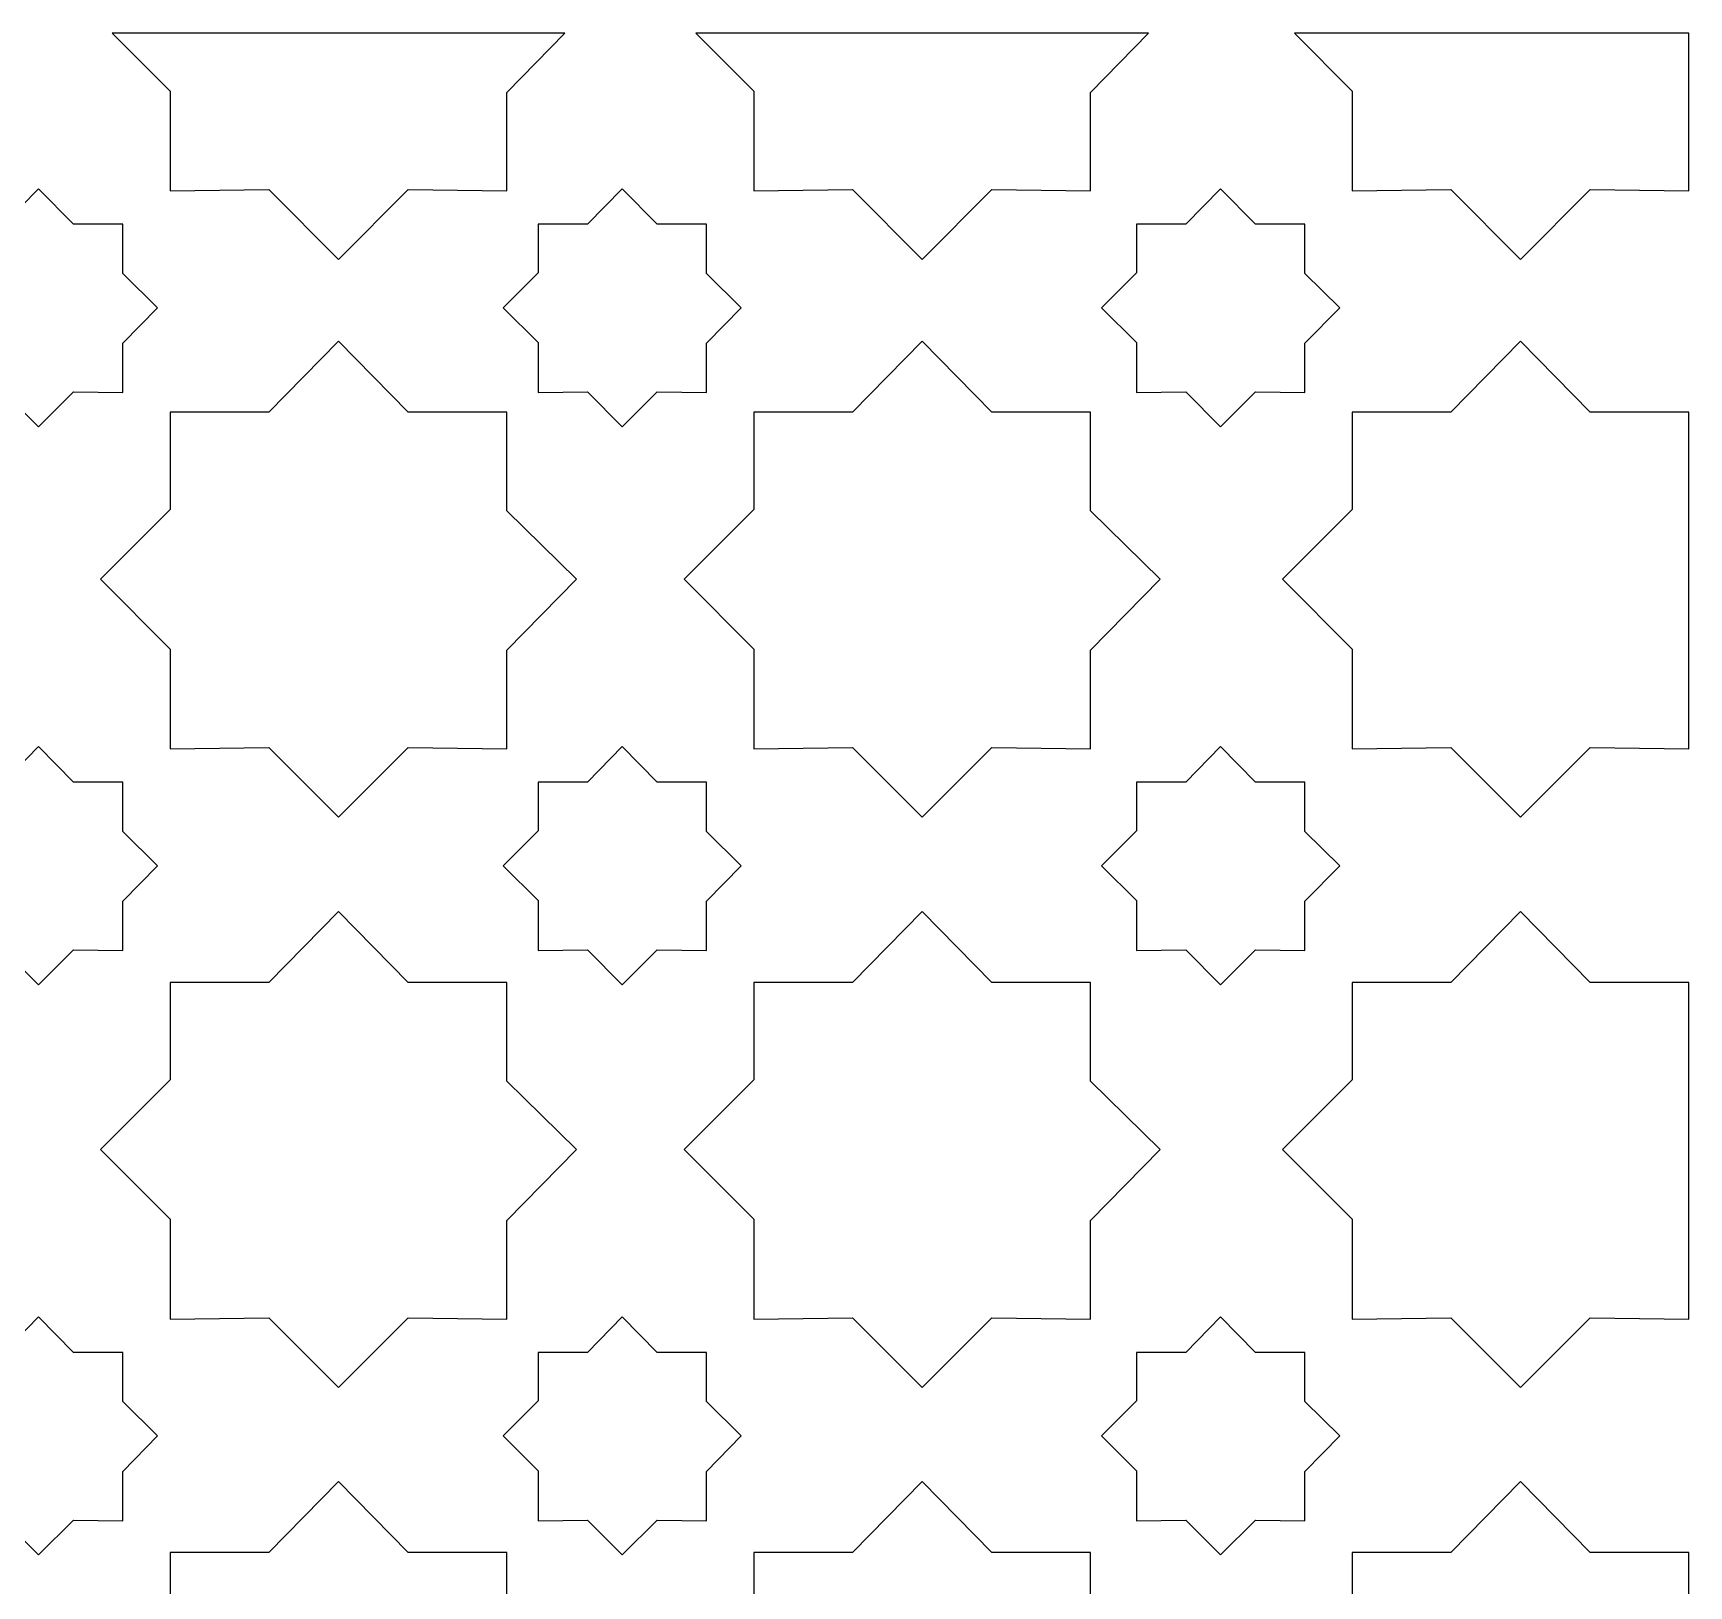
# Model space of a CAD drawing. Header units: centimetres. Extents: x -82 to 82, y -124 to 124.
# Drawn here: x -47.98 to -13.54, y 91.33 to 123.62 of the extents above; entities that cross this region are included whole.
import ezdxf

# ---------------------------------------------------------------- set-up
doc = ezdxf.new("R2010")
doc.units = ezdxf.units.CM
doc.header["$MEASUREMENT"] = 0
doc.layers.add('layer 1', color=7, linetype='Continuous')

msp = doc.modelspace()

# ---------------------------------------------------------------- linework, layer by layer
at = {"layer": 'layer 1', "color": 175}
for points, knots in [([(-36.91875, 123.6168), (-36.91875, 123.6168), (-38.12779, 122.38492), (-38.12779, 122.38492), (-38.12779, 122.38492), (-38.12779, 122.38492), (-38.12779, 120.33471), (-38.12779, 120.33471), (-38.12779, 120.33471), (-38.12779, 120.33471), (-40.17796, 120.36209), (-40.17796, 120.36209), (-40.17796, 120.36209), (-40.17796, 120.36209), (-41.62778, 118.91232), (-41.62778, 118.91232), (-41.62778, 118.91232), (-41.62778, 118.91232), (-43.07756, 120.3621), (-43.07756, 120.3621), (-43.07756, 120.3621), (-43.07756, 120.3621), (-45.12779, 120.33471), (-45.12779, 120.33471), (-45.12779, 120.33471), (-45.12779, 120.33471), (-45.12779, 122.41233), (-45.12779, 122.41233), (-45.12779, 122.41233), (-45.12779, 122.41233), (-46.33227, 123.61681), (-46.33227, 123.61681), (-46.33227, 123.61681), (-46.33227, 123.61681), (-36.91875, 123.6168), (-36.91875, 123.6168)], [0, 0, 0, 0, 0.1, 0.1, 0.1, 0.1, 0.2, 0.2, 0.2, 0.2, 0.3, 0.3, 0.3, 0.3, 0.4, 0.4, 0.4, 0.4, 0.5, 0.5, 0.5, 0.5, 0.6, 0.6, 0.6, 0.6, 0.7, 0.7, 0.7, 0.7, 0.8, 0.8, 0.8, 0.8, 1, 1, 1, 1]), ([(-24.78075, 123.6168), (-24.78075, 123.6168), (-25.98979, 122.38492), (-25.98979, 122.38492), (-25.98979, 122.38492), (-25.98979, 122.38492), (-25.98979, 120.33471), (-25.98979, 120.33471), (-25.98979, 120.33471), (-25.98979, 120.33471), (-28.03996, 120.36209), (-28.03996, 120.36209), (-28.03996, 120.36209), (-28.03996, 120.36209), (-29.48978, 118.91232), (-29.48978, 118.91232), (-29.48978, 118.91232), (-29.48978, 118.91232), (-30.93956, 120.3621), (-30.93956, 120.3621), (-30.93956, 120.3621), (-30.93956, 120.3621), (-32.98979, 120.33471), (-32.98979, 120.33471), (-32.98979, 120.33471), (-32.98979, 120.33471), (-32.98979, 122.41233), (-32.98979, 122.41233), (-32.98979, 122.41233), (-32.98979, 122.41233), (-34.19427, 123.6168), (-34.19427, 123.6168), (-34.19427, 123.6168), (-34.19427, 123.6168), (-24.78075, 123.6168), (-24.78075, 123.6168)], [0, 0, 0, 0, 0.1, 0.1, 0.1, 0.1, 0.2, 0.2, 0.2, 0.2, 0.3, 0.3, 0.3, 0.3, 0.4, 0.4, 0.4, 0.4, 0.5, 0.5, 0.5, 0.5, 0.6, 0.6, 0.6, 0.6, 0.7, 0.7, 0.7, 0.7, 0.8, 0.8, 0.8, 0.8, 1, 1, 1, 1]), ([(-13.54379, 120.33471), (-13.54379, 120.33471), (-15.59396, 120.36209), (-15.59396, 120.36209), (-15.59396, 120.36209), (-15.59396, 120.36209), (-17.04378, 118.91232), (-17.04378, 118.91232), (-17.04378, 118.91232), (-17.04378, 118.91232), (-18.49356, 120.3621), (-18.49356, 120.3621), (-18.49356, 120.3621), (-18.49356, 120.3621), (-20.54379, 120.33471), (-20.54379, 120.33471), (-20.54379, 120.33471), (-20.54379, 120.33471), (-20.54379, 122.41233), (-20.54379, 122.41233), (-20.54379, 122.41233), (-20.54379, 122.41233), (-21.74828, 123.6168), (-21.74828, 123.6168), (-21.74828, 123.6168), (-21.74828, 123.6168), (-13.5442, 123.61612), (-13.5442, 123.61612), (-13.5442, 123.61612), (-13.5442, 123.61612), (-13.54379, 120.33471), (-13.54379, 120.33471)], [0, 0, 0, 0, 0.11111111, 0.11111111, 0.11111111, 0.11111111, 0.22222222, 0.22222222, 0.22222222, 0.22222222, 0.33333333, 0.33333333, 0.33333333, 0.33333333, 0.44444444, 0.44444444, 0.44444444, 0.44444444, 0.55555556, 0.55555556, 0.55555556, 0.55555556, 0.66666667, 0.66666667, 0.66666667, 0.66666667, 0.77777778, 0.77777778, 0.77777778, 0.77777778, 1, 1, 1, 1]), ([(-49.61516, 118.63196), (-49.61516, 118.63196), (-49.61516, 119.64347), (-49.61516, 119.64347), (-49.61516, 119.64347), (-49.61516, 119.64347), (-48.58995, 119.64347), (-48.58995, 119.64347), (-48.58995, 119.64347), (-48.58995, 119.64347), (-47.86507, 120.38206), (-47.86507, 120.38206), (-47.86507, 120.38206), (-47.86507, 120.38206), (-47.14017, 119.64347), (-47.14017, 119.64347), (-47.14017, 119.64347), (-47.14017, 119.64347), (-46.11498, 119.64347), (-46.11498, 119.64347), (-46.11498, 119.64347), (-46.11498, 119.64347), (-46.11498, 118.61828), (-46.11498, 118.61828), (-46.11498, 118.61828), (-46.11498, 118.61828), (-45.39006, 117.90706), (-45.39006, 117.90706), (-45.39006, 117.90706), (-45.39006, 117.90706), (-46.11498, 117.16845), (-46.11498, 117.16845), (-46.11498, 117.16845), (-46.11498, 117.16845), (-46.11498, 116.14329), (-46.11498, 116.14329), (-46.11498, 116.14329), (-46.11498, 116.14329), (-47.14012, 116.15698), (-47.14012, 116.15698), (-47.14012, 116.15698), (-47.14012, 116.15698), (-47.86507, 115.43206), (-47.86507, 115.43206), (-47.86507, 115.43206), (-47.86507, 115.43206), (-48.58999, 116.15699), (-48.58999, 116.15699), (-48.58999, 116.15699), (-48.58999, 116.15699), (-49.61516, 116.14329), (-49.61516, 116.14329), (-49.61516, 116.14329), (-49.61516, 116.14329), (-49.61516, 117.18216), (-49.61516, 117.18216), (-49.61516, 117.18216), (-49.61516, 117.18216), (-50.34006, 117.90706), (-50.34006, 117.90706), (-50.34006, 117.90706), (-50.34006, 117.90706), (-49.61516, 118.63196), (-49.61516, 118.63196)], [0, 0, 0, 0, 0.05882353, 0.05882353, 0.05882353, 0.05882353, 0.11764706, 0.11764706, 0.11764706, 0.11764706, 0.17647059, 0.17647059, 0.17647059, 0.17647059, 0.23529412, 0.23529412, 0.23529412, 0.23529412, 0.29411765, 0.29411765, 0.29411765, 0.29411765, 0.35294118, 0.35294118, 0.35294118, 0.35294118, 0.41176471, 0.41176471, 0.41176471, 0.41176471, 0.47058824, 0.47058824, 0.47058824, 0.47058824, 0.52941176, 0.52941176, 0.52941176, 0.52941176, 0.58823529, 0.58823529, 0.58823529, 0.58823529, 0.64705882, 0.64705882, 0.64705882, 0.64705882, 0.70588235, 0.70588235, 0.70588235, 0.70588235, 0.76470588, 0.76470588, 0.76470588, 0.76470588, 0.82352941, 0.82352941, 0.82352941, 0.82352941, 0.88235294, 0.88235294, 0.88235294, 0.88235294, 1, 1, 1, 1]), ([(-37.47716, 118.63196), (-37.47716, 118.63196), (-37.47716, 119.64347), (-37.47716, 119.64347), (-37.47716, 119.64347), (-37.47716, 119.64347), (-36.45195, 119.64347), (-36.45195, 119.64347), (-36.45195, 119.64347), (-36.45195, 119.64347), (-35.72707, 120.38206), (-35.72707, 120.38206), (-35.72707, 120.38206), (-35.72707, 120.38206), (-35.00217, 119.64347), (-35.00217, 119.64347), (-35.00217, 119.64347), (-35.00217, 119.64347), (-33.97698, 119.64347), (-33.97698, 119.64347), (-33.97698, 119.64347), (-33.97698, 119.64347), (-33.97698, 118.61828), (-33.97698, 118.61828), (-33.97698, 118.61828), (-33.97698, 118.61828), (-33.25206, 117.90706), (-33.25206, 117.90706), (-33.25206, 117.90706), (-33.25206, 117.90706), (-33.97698, 117.16845), (-33.97698, 117.16845), (-33.97698, 117.16845), (-33.97698, 117.16845), (-33.97698, 116.14329), (-33.97698, 116.14329), (-33.97698, 116.14329), (-33.97698, 116.14329), (-35.00212, 116.15698), (-35.00212, 116.15698), (-35.00212, 116.15698), (-35.00212, 116.15698), (-35.72707, 115.43206), (-35.72707, 115.43206), (-35.72707, 115.43206), (-35.72707, 115.43206), (-36.45199, 116.15699), (-36.45199, 116.15699), (-36.45199, 116.15699), (-36.45199, 116.15699), (-37.47716, 116.14329), (-37.47716, 116.14329), (-37.47716, 116.14329), (-37.47716, 116.14329), (-37.47716, 117.18216), (-37.47716, 117.18216), (-37.47716, 117.18216), (-37.47716, 117.18216), (-38.20206, 117.90706), (-38.20206, 117.90706), (-38.20206, 117.90706), (-38.20206, 117.90706), (-37.47716, 118.63196), (-37.47716, 118.63196)], [0, 0, 0, 0, 0.05882353, 0.05882353, 0.05882353, 0.05882353, 0.11764706, 0.11764706, 0.11764706, 0.11764706, 0.17647059, 0.17647059, 0.17647059, 0.17647059, 0.23529412, 0.23529412, 0.23529412, 0.23529412, 0.29411765, 0.29411765, 0.29411765, 0.29411765, 0.35294118, 0.35294118, 0.35294118, 0.35294118, 0.41176471, 0.41176471, 0.41176471, 0.41176471, 0.47058824, 0.47058824, 0.47058824, 0.47058824, 0.52941176, 0.52941176, 0.52941176, 0.52941176, 0.58823529, 0.58823529, 0.58823529, 0.58823529, 0.64705882, 0.64705882, 0.64705882, 0.64705882, 0.70588235, 0.70588235, 0.70588235, 0.70588235, 0.76470588, 0.76470588, 0.76470588, 0.76470588, 0.82352941, 0.82352941, 0.82352941, 0.82352941, 0.88235294, 0.88235294, 0.88235294, 0.88235294, 1, 1, 1, 1]), ([(-25.03116, 118.63196), (-25.03116, 118.63196), (-25.03116, 119.64347), (-25.03116, 119.64347), (-25.03116, 119.64347), (-25.03116, 119.64347), (-24.00595, 119.64347), (-24.00595, 119.64347), (-24.00595, 119.64347), (-24.00595, 119.64347), (-23.28107, 120.38206), (-23.28107, 120.38206), (-23.28107, 120.38206), (-23.28107, 120.38206), (-22.55617, 119.64347), (-22.55617, 119.64347), (-22.55617, 119.64347), (-22.55617, 119.64347), (-21.53098, 119.64347), (-21.53098, 119.64347), (-21.53098, 119.64347), (-21.53098, 119.64347), (-21.53098, 118.61828), (-21.53098, 118.61828), (-21.53098, 118.61828), (-21.53098, 118.61828), (-20.80606, 117.90706), (-20.80606, 117.90706), (-20.80606, 117.90706), (-20.80606, 117.90706), (-21.53098, 117.16845), (-21.53098, 117.16845), (-21.53098, 117.16845), (-21.53098, 117.16845), (-21.53098, 116.14329), (-21.53098, 116.14329), (-21.53098, 116.14329), (-21.53098, 116.14329), (-22.55612, 116.15698), (-22.55612, 116.15698), (-22.55612, 116.15698), (-22.55612, 116.15698), (-23.28107, 115.43206), (-23.28107, 115.43206), (-23.28107, 115.43206), (-23.28107, 115.43206), (-24.00599, 116.15699), (-24.00599, 116.15699), (-24.00599, 116.15699), (-24.00599, 116.15699), (-25.03116, 116.14329), (-25.03116, 116.14329), (-25.03116, 116.14329), (-25.03116, 116.14329), (-25.03116, 117.18216), (-25.03116, 117.18216), (-25.03116, 117.18216), (-25.03116, 117.18216), (-25.75606, 117.90706), (-25.75606, 117.90706), (-25.75606, 117.90706), (-25.75606, 117.90706), (-25.03116, 118.63196), (-25.03116, 118.63196)], [0, 0, 0, 0, 0.05882353, 0.05882353, 0.05882353, 0.05882353, 0.11764706, 0.11764706, 0.11764706, 0.11764706, 0.17647059, 0.17647059, 0.17647059, 0.17647059, 0.23529412, 0.23529412, 0.23529412, 0.23529412, 0.29411765, 0.29411765, 0.29411765, 0.29411765, 0.35294118, 0.35294118, 0.35294118, 0.35294118, 0.41176471, 0.41176471, 0.41176471, 0.41176471, 0.47058824, 0.47058824, 0.47058824, 0.47058824, 0.52941176, 0.52941176, 0.52941176, 0.52941176, 0.58823529, 0.58823529, 0.58823529, 0.58823529, 0.64705882, 0.64705882, 0.64705882, 0.64705882, 0.70588235, 0.70588235, 0.70588235, 0.70588235, 0.76470588, 0.76470588, 0.76470588, 0.76470588, 0.82352941, 0.82352941, 0.82352941, 0.82352941, 0.88235294, 0.88235294, 0.88235294, 0.88235294, 1, 1, 1, 1]), ([(-45.12778, 113.71009), (-45.12778, 113.71009), (-45.12779, 115.73301), (-45.12779, 115.73301), (-45.12779, 115.73301), (-45.12779, 115.73301), (-43.07748, 115.73301), (-43.07748, 115.73301), (-43.07748, 115.73301), (-43.07748, 115.73301), (-41.62778, 117.21011), (-41.62778, 117.21011), (-41.62778, 117.21011), (-41.62778, 117.21011), (-40.17807, 115.73301), (-40.17807, 115.73301), (-40.17807, 115.73301), (-40.17807, 115.73301), (-38.12779, 115.73301), (-38.12779, 115.73301), (-38.12779, 115.73301), (-38.12779, 115.73301), (-38.12779, 113.68273), (-38.12779, 113.68273), (-38.12779, 113.68273), (-38.12779, 113.68273), (-36.67803, 112.26036), (-36.67803, 112.26036), (-36.67803, 112.26036), (-36.67803, 112.26036), (-38.12779, 110.78322), (-38.12779, 110.78322), (-38.12779, 110.78322), (-38.12779, 110.78322), (-38.12779, 108.73301), (-38.12779, 108.73301), (-38.12779, 108.73301), (-38.12779, 108.73301), (-40.17796, 108.76039), (-40.17796, 108.76039), (-40.17796, 108.76039), (-40.17796, 108.76039), (-41.62778, 107.31062), (-41.62778, 107.31062), (-41.62778, 107.31062), (-41.62778, 107.31062), (-43.07756, 108.7604), (-43.07756, 108.7604), (-43.07756, 108.7604), (-43.07756, 108.7604), (-45.12779, 108.73301), (-45.12779, 108.73301), (-45.12779, 108.73301), (-45.12779, 108.73301), (-45.12779, 110.81063), (-45.12779, 110.81063), (-45.12779, 110.81063), (-45.12779, 110.81063), (-46.57752, 112.26036), (-46.57752, 112.26036), (-46.57752, 112.26036), (-46.57752, 112.26036), (-45.12778, 113.71009), (-45.12778, 113.71009)], [0, 0, 0, 0, 0.05882353, 0.05882353, 0.05882353, 0.05882353, 0.11764706, 0.11764706, 0.11764706, 0.11764706, 0.17647059, 0.17647059, 0.17647059, 0.17647059, 0.23529412, 0.23529412, 0.23529412, 0.23529412, 0.29411765, 0.29411765, 0.29411765, 0.29411765, 0.35294118, 0.35294118, 0.35294118, 0.35294118, 0.41176471, 0.41176471, 0.41176471, 0.41176471, 0.47058824, 0.47058824, 0.47058824, 0.47058824, 0.52941176, 0.52941176, 0.52941176, 0.52941176, 0.58823529, 0.58823529, 0.58823529, 0.58823529, 0.64705882, 0.64705882, 0.64705882, 0.64705882, 0.70588235, 0.70588235, 0.70588235, 0.70588235, 0.76470588, 0.76470588, 0.76470588, 0.76470588, 0.82352941, 0.82352941, 0.82352941, 0.82352941, 0.88235294, 0.88235294, 0.88235294, 0.88235294, 1, 1, 1, 1]), ([(-32.98978, 113.71009), (-32.98978, 113.71009), (-32.98979, 115.73301), (-32.98979, 115.73301), (-32.98979, 115.73301), (-32.98979, 115.73301), (-30.93948, 115.73301), (-30.93948, 115.73301), (-30.93948, 115.73301), (-30.93948, 115.73301), (-29.48978, 117.21011), (-29.48978, 117.21011), (-29.48978, 117.21011), (-29.48978, 117.21011), (-28.04007, 115.73301), (-28.04007, 115.73301), (-28.04007, 115.73301), (-28.04007, 115.73301), (-25.98979, 115.73301), (-25.98979, 115.73301), (-25.98979, 115.73301), (-25.98979, 115.73301), (-25.98979, 113.68273), (-25.98979, 113.68273), (-25.98979, 113.68273), (-25.98979, 113.68273), (-24.54003, 112.26036), (-24.54003, 112.26036), (-24.54003, 112.26036), (-24.54003, 112.26036), (-25.98979, 110.78322), (-25.98979, 110.78322), (-25.98979, 110.78322), (-25.98979, 110.78322), (-25.98979, 108.73301), (-25.98979, 108.73301), (-25.98979, 108.73301), (-25.98979, 108.73301), (-28.03996, 108.76039), (-28.03996, 108.76039), (-28.03996, 108.76039), (-28.03996, 108.76039), (-29.48978, 107.31062), (-29.48978, 107.31062), (-29.48978, 107.31062), (-29.48978, 107.31062), (-30.93956, 108.7604), (-30.93956, 108.7604), (-30.93956, 108.7604), (-30.93956, 108.7604), (-32.98979, 108.73301), (-32.98979, 108.73301), (-32.98979, 108.73301), (-32.98979, 108.73301), (-32.98979, 110.81063), (-32.98979, 110.81063), (-32.98979, 110.81063), (-32.98979, 110.81063), (-34.43952, 112.26036), (-34.43952, 112.26036), (-34.43952, 112.26036), (-34.43952, 112.26036), (-32.98978, 113.71009), (-32.98978, 113.71009)], [0, 0, 0, 0, 0.05882353, 0.05882353, 0.05882353, 0.05882353, 0.11764706, 0.11764706, 0.11764706, 0.11764706, 0.17647059, 0.17647059, 0.17647059, 0.17647059, 0.23529412, 0.23529412, 0.23529412, 0.23529412, 0.29411765, 0.29411765, 0.29411765, 0.29411765, 0.35294118, 0.35294118, 0.35294118, 0.35294118, 0.41176471, 0.41176471, 0.41176471, 0.41176471, 0.47058824, 0.47058824, 0.47058824, 0.47058824, 0.52941176, 0.52941176, 0.52941176, 0.52941176, 0.58823529, 0.58823529, 0.58823529, 0.58823529, 0.64705882, 0.64705882, 0.64705882, 0.64705882, 0.70588235, 0.70588235, 0.70588235, 0.70588235, 0.76470588, 0.76470588, 0.76470588, 0.76470588, 0.82352941, 0.82352941, 0.82352941, 0.82352941, 0.88235294, 0.88235294, 0.88235294, 0.88235294, 1, 1, 1, 1]), ([(-13.54379, 108.73301), (-13.54379, 108.73301), (-15.59396, 108.76039), (-15.59396, 108.76039), (-15.59396, 108.76039), (-15.59396, 108.76039), (-17.04378, 107.31062), (-17.04378, 107.31062), (-17.04378, 107.31062), (-17.04378, 107.31062), (-18.49356, 108.7604), (-18.49356, 108.7604), (-18.49356, 108.7604), (-18.49356, 108.7604), (-20.54379, 108.73301), (-20.54379, 108.73301), (-20.54379, 108.73301), (-20.54379, 108.73301), (-20.54379, 110.81063), (-20.54379, 110.81063), (-20.54379, 110.81063), (-20.54379, 110.81063), (-21.99352, 112.26036), (-21.99352, 112.26036), (-21.99352, 112.26036), (-21.99352, 112.26036), (-20.54378, 113.71009), (-20.54378, 113.71009), (-20.54378, 113.71009), (-20.54378, 113.71009), (-20.54379, 115.73301), (-20.54379, 115.73301), (-20.54379, 115.73301), (-20.54379, 115.73301), (-18.49348, 115.73301), (-18.49348, 115.73301), (-18.49348, 115.73301), (-18.49348, 115.73301), (-17.04378, 117.21011), (-17.04378, 117.21011), (-17.04378, 117.21011), (-17.04378, 117.21011), (-15.59407, 115.73301), (-15.59407, 115.73301), (-15.59407, 115.73301), (-15.59407, 115.73301), (-13.54379, 115.73301), (-13.54379, 115.73301), (-13.54379, 115.73301), (-13.54379, 115.73301), (-13.54379, 108.73301), (-13.54379, 108.73301)], [0, 0, 0, 0, 0.07142857, 0.07142857, 0.07142857, 0.07142857, 0.14285714, 0.14285714, 0.14285714, 0.14285714, 0.21428571, 0.21428571, 0.21428571, 0.21428571, 0.28571429, 0.28571429, 0.28571429, 0.28571429, 0.35714286, 0.35714286, 0.35714286, 0.35714286, 0.42857143, 0.42857143, 0.42857143, 0.42857143, 0.5, 0.5, 0.5, 0.5, 0.57142857, 0.57142857, 0.57142857, 0.57142857, 0.64285714, 0.64285714, 0.64285714, 0.64285714, 0.71428571, 0.71428571, 0.71428571, 0.71428571, 0.78571429, 0.78571429, 0.78571429, 0.78571429, 0.85714286, 0.85714286, 0.85714286, 0.85714286, 1, 1, 1, 1]), ([(-49.61516, 107.03026), (-49.61516, 107.03026), (-49.61516, 108.04177), (-49.61516, 108.04177), (-49.61516, 108.04177), (-49.61516, 108.04177), (-48.58995, 108.04177), (-48.58995, 108.04177), (-48.58995, 108.04177), (-48.58995, 108.04177), (-47.86507, 108.78036), (-47.86507, 108.78036), (-47.86507, 108.78036), (-47.86507, 108.78036), (-47.14017, 108.04177), (-47.14017, 108.04177), (-47.14017, 108.04177), (-47.14017, 108.04177), (-46.11498, 108.04177), (-46.11498, 108.04177), (-46.11498, 108.04177), (-46.11498, 108.04177), (-46.11498, 107.01658), (-46.11498, 107.01658), (-46.11498, 107.01658), (-46.11498, 107.01658), (-45.39006, 106.30536), (-45.39006, 106.30536), (-45.39006, 106.30536), (-45.39006, 106.30536), (-46.11498, 105.56675), (-46.11498, 105.56675), (-46.11498, 105.56675), (-46.11498, 105.56675), (-46.11498, 104.54159), (-46.11498, 104.54159), (-46.11498, 104.54159), (-46.11498, 104.54159), (-47.14012, 104.55528), (-47.14012, 104.55528), (-47.14012, 104.55528), (-47.14012, 104.55528), (-47.86507, 103.83036), (-47.86507, 103.83036), (-47.86507, 103.83036), (-47.86507, 103.83036), (-48.58999, 104.55529), (-48.58999, 104.55529), (-48.58999, 104.55529), (-48.58999, 104.55529), (-49.61516, 104.54159), (-49.61516, 104.54159), (-49.61516, 104.54159), (-49.61516, 104.54159), (-49.61516, 105.58046), (-49.61516, 105.58046), (-49.61516, 105.58046), (-49.61516, 105.58046), (-50.34006, 106.30536), (-50.34006, 106.30536), (-50.34006, 106.30536), (-50.34006, 106.30536), (-49.61516, 107.03026), (-49.61516, 107.03026)], [0, 0, 0, 0, 0.05882353, 0.05882353, 0.05882353, 0.05882353, 0.11764706, 0.11764706, 0.11764706, 0.11764706, 0.17647059, 0.17647059, 0.17647059, 0.17647059, 0.23529412, 0.23529412, 0.23529412, 0.23529412, 0.29411765, 0.29411765, 0.29411765, 0.29411765, 0.35294118, 0.35294118, 0.35294118, 0.35294118, 0.41176471, 0.41176471, 0.41176471, 0.41176471, 0.47058824, 0.47058824, 0.47058824, 0.47058824, 0.52941176, 0.52941176, 0.52941176, 0.52941176, 0.58823529, 0.58823529, 0.58823529, 0.58823529, 0.64705882, 0.64705882, 0.64705882, 0.64705882, 0.70588235, 0.70588235, 0.70588235, 0.70588235, 0.76470588, 0.76470588, 0.76470588, 0.76470588, 0.82352941, 0.82352941, 0.82352941, 0.82352941, 0.88235294, 0.88235294, 0.88235294, 0.88235294, 1, 1, 1, 1]), ([(-37.47716, 107.03026), (-37.47716, 107.03026), (-37.47716, 108.04177), (-37.47716, 108.04177), (-37.47716, 108.04177), (-37.47716, 108.04177), (-36.45195, 108.04177), (-36.45195, 108.04177), (-36.45195, 108.04177), (-36.45195, 108.04177), (-35.72707, 108.78036), (-35.72707, 108.78036), (-35.72707, 108.78036), (-35.72707, 108.78036), (-35.00217, 108.04177), (-35.00217, 108.04177), (-35.00217, 108.04177), (-35.00217, 108.04177), (-33.97698, 108.04177), (-33.97698, 108.04177), (-33.97698, 108.04177), (-33.97698, 108.04177), (-33.97698, 107.01658), (-33.97698, 107.01658), (-33.97698, 107.01658), (-33.97698, 107.01658), (-33.25206, 106.30536), (-33.25206, 106.30536), (-33.25206, 106.30536), (-33.25206, 106.30536), (-33.97698, 105.56675), (-33.97698, 105.56675), (-33.97698, 105.56675), (-33.97698, 105.56675), (-33.97698, 104.54159), (-33.97698, 104.54159), (-33.97698, 104.54159), (-33.97698, 104.54159), (-35.00212, 104.55528), (-35.00212, 104.55528), (-35.00212, 104.55528), (-35.00212, 104.55528), (-35.72707, 103.83036), (-35.72707, 103.83036), (-35.72707, 103.83036), (-35.72707, 103.83036), (-36.45199, 104.55529), (-36.45199, 104.55529), (-36.45199, 104.55529), (-36.45199, 104.55529), (-37.47716, 104.54159), (-37.47716, 104.54159), (-37.47716, 104.54159), (-37.47716, 104.54159), (-37.47716, 105.58046), (-37.47716, 105.58046), (-37.47716, 105.58046), (-37.47716, 105.58046), (-38.20206, 106.30536), (-38.20206, 106.30536), (-38.20206, 106.30536), (-38.20206, 106.30536), (-37.47716, 107.03026), (-37.47716, 107.03026)], [0, 0, 0, 0, 0.05882353, 0.05882353, 0.05882353, 0.05882353, 0.11764706, 0.11764706, 0.11764706, 0.11764706, 0.17647059, 0.17647059, 0.17647059, 0.17647059, 0.23529412, 0.23529412, 0.23529412, 0.23529412, 0.29411765, 0.29411765, 0.29411765, 0.29411765, 0.35294118, 0.35294118, 0.35294118, 0.35294118, 0.41176471, 0.41176471, 0.41176471, 0.41176471, 0.47058824, 0.47058824, 0.47058824, 0.47058824, 0.52941176, 0.52941176, 0.52941176, 0.52941176, 0.58823529, 0.58823529, 0.58823529, 0.58823529, 0.64705882, 0.64705882, 0.64705882, 0.64705882, 0.70588235, 0.70588235, 0.70588235, 0.70588235, 0.76470588, 0.76470588, 0.76470588, 0.76470588, 0.82352941, 0.82352941, 0.82352941, 0.82352941, 0.88235294, 0.88235294, 0.88235294, 0.88235294, 1, 1, 1, 1]), ([(-25.03116, 107.03026), (-25.03116, 107.03026), (-25.03116, 108.04177), (-25.03116, 108.04177), (-25.03116, 108.04177), (-25.03116, 108.04177), (-24.00595, 108.04177), (-24.00595, 108.04177), (-24.00595, 108.04177), (-24.00595, 108.04177), (-23.28107, 108.78036), (-23.28107, 108.78036), (-23.28107, 108.78036), (-23.28107, 108.78036), (-22.55617, 108.04177), (-22.55617, 108.04177), (-22.55617, 108.04177), (-22.55617, 108.04177), (-21.53098, 108.04177), (-21.53098, 108.04177), (-21.53098, 108.04177), (-21.53098, 108.04177), (-21.53098, 107.01658), (-21.53098, 107.01658), (-21.53098, 107.01658), (-21.53098, 107.01658), (-20.80606, 106.30536), (-20.80606, 106.30536), (-20.80606, 106.30536), (-20.80606, 106.30536), (-21.53098, 105.56675), (-21.53098, 105.56675), (-21.53098, 105.56675), (-21.53098, 105.56675), (-21.53098, 104.54159), (-21.53098, 104.54159), (-21.53098, 104.54159), (-21.53098, 104.54159), (-22.55612, 104.55528), (-22.55612, 104.55528), (-22.55612, 104.55528), (-22.55612, 104.55528), (-23.28107, 103.83036), (-23.28107, 103.83036), (-23.28107, 103.83036), (-23.28107, 103.83036), (-24.00599, 104.55529), (-24.00599, 104.55529), (-24.00599, 104.55529), (-24.00599, 104.55529), (-25.03116, 104.54159), (-25.03116, 104.54159), (-25.03116, 104.54159), (-25.03116, 104.54159), (-25.03116, 105.58046), (-25.03116, 105.58046), (-25.03116, 105.58046), (-25.03116, 105.58046), (-25.75606, 106.30536), (-25.75606, 106.30536), (-25.75606, 106.30536), (-25.75606, 106.30536), (-25.03116, 107.03026), (-25.03116, 107.03026)], [0, 0, 0, 0, 0.05882353, 0.05882353, 0.05882353, 0.05882353, 0.11764706, 0.11764706, 0.11764706, 0.11764706, 0.17647059, 0.17647059, 0.17647059, 0.17647059, 0.23529412, 0.23529412, 0.23529412, 0.23529412, 0.29411765, 0.29411765, 0.29411765, 0.29411765, 0.35294118, 0.35294118, 0.35294118, 0.35294118, 0.41176471, 0.41176471, 0.41176471, 0.41176471, 0.47058824, 0.47058824, 0.47058824, 0.47058824, 0.52941176, 0.52941176, 0.52941176, 0.52941176, 0.58823529, 0.58823529, 0.58823529, 0.58823529, 0.64705882, 0.64705882, 0.64705882, 0.64705882, 0.70588235, 0.70588235, 0.70588235, 0.70588235, 0.76470588, 0.76470588, 0.76470588, 0.76470588, 0.82352941, 0.82352941, 0.82352941, 0.82352941, 0.88235294, 0.88235294, 0.88235294, 0.88235294, 1, 1, 1, 1]), ([(-45.12778, 101.85439), (-45.12778, 101.85439), (-45.12779, 103.87731), (-45.12779, 103.87731), (-45.12779, 103.87731), (-45.12779, 103.87731), (-43.07748, 103.87731), (-43.07748, 103.87731), (-43.07748, 103.87731), (-43.07748, 103.87731), (-41.62778, 105.35441), (-41.62778, 105.35441), (-41.62778, 105.35441), (-41.62778, 105.35441), (-40.17807, 103.87731), (-40.17807, 103.87731), (-40.17807, 103.87731), (-40.17807, 103.87731), (-38.12779, 103.87731), (-38.12779, 103.87731), (-38.12779, 103.87731), (-38.12779, 103.87731), (-38.12779, 101.82703), (-38.12779, 101.82703), (-38.12779, 101.82703), (-38.12779, 101.82703), (-36.67803, 100.40466), (-36.67803, 100.40466), (-36.67803, 100.40466), (-36.67803, 100.40466), (-38.12779, 98.92752), (-38.12779, 98.92752), (-38.12779, 98.92752), (-38.12779, 98.92752), (-38.12779, 96.87731), (-38.12779, 96.87731), (-38.12779, 96.87731), (-38.12779, 96.87731), (-40.17796, 96.90469), (-40.17796, 96.90469), (-40.17796, 96.90469), (-40.17796, 96.90469), (-41.62778, 95.45492), (-41.62778, 95.45492), (-41.62778, 95.45492), (-41.62778, 95.45492), (-43.07756, 96.9047), (-43.07756, 96.9047), (-43.07756, 96.9047), (-43.07756, 96.9047), (-45.12779, 96.87731), (-45.12779, 96.87731), (-45.12779, 96.87731), (-45.12779, 96.87731), (-45.12779, 98.95493), (-45.12779, 98.95493), (-45.12779, 98.95493), (-45.12779, 98.95493), (-46.57752, 100.40466), (-46.57752, 100.40466), (-46.57752, 100.40466), (-46.57752, 100.40466), (-45.12778, 101.85439), (-45.12778, 101.85439)], [0, 0, 0, 0, 0.05882353, 0.05882353, 0.05882353, 0.05882353, 0.11764706, 0.11764706, 0.11764706, 0.11764706, 0.17647059, 0.17647059, 0.17647059, 0.17647059, 0.23529412, 0.23529412, 0.23529412, 0.23529412, 0.29411765, 0.29411765, 0.29411765, 0.29411765, 0.35294118, 0.35294118, 0.35294118, 0.35294118, 0.41176471, 0.41176471, 0.41176471, 0.41176471, 0.47058824, 0.47058824, 0.47058824, 0.47058824, 0.52941176, 0.52941176, 0.52941176, 0.52941176, 0.58823529, 0.58823529, 0.58823529, 0.58823529, 0.64705882, 0.64705882, 0.64705882, 0.64705882, 0.70588235, 0.70588235, 0.70588235, 0.70588235, 0.76470588, 0.76470588, 0.76470588, 0.76470588, 0.82352941, 0.82352941, 0.82352941, 0.82352941, 0.88235294, 0.88235294, 0.88235294, 0.88235294, 1, 1, 1, 1]), ([(-32.98978, 101.85439), (-32.98978, 101.85439), (-32.98979, 103.87731), (-32.98979, 103.87731), (-32.98979, 103.87731), (-32.98979, 103.87731), (-30.93948, 103.87731), (-30.93948, 103.87731), (-30.93948, 103.87731), (-30.93948, 103.87731), (-29.48978, 105.35441), (-29.48978, 105.35441), (-29.48978, 105.35441), (-29.48978, 105.35441), (-28.04007, 103.87731), (-28.04007, 103.87731), (-28.04007, 103.87731), (-28.04007, 103.87731), (-25.98979, 103.87731), (-25.98979, 103.87731), (-25.98979, 103.87731), (-25.98979, 103.87731), (-25.98979, 101.82703), (-25.98979, 101.82703), (-25.98979, 101.82703), (-25.98979, 101.82703), (-24.54003, 100.40466), (-24.54003, 100.40466), (-24.54003, 100.40466), (-24.54003, 100.40466), (-25.98979, 98.92752), (-25.98979, 98.92752), (-25.98979, 98.92752), (-25.98979, 98.92752), (-25.98979, 96.87731), (-25.98979, 96.87731), (-25.98979, 96.87731), (-25.98979, 96.87731), (-28.03996, 96.90469), (-28.03996, 96.90469), (-28.03996, 96.90469), (-28.03996, 96.90469), (-29.48978, 95.45492), (-29.48978, 95.45492), (-29.48978, 95.45492), (-29.48978, 95.45492), (-30.93956, 96.9047), (-30.93956, 96.9047), (-30.93956, 96.9047), (-30.93956, 96.9047), (-32.98979, 96.87731), (-32.98979, 96.87731), (-32.98979, 96.87731), (-32.98979, 96.87731), (-32.98979, 98.95493), (-32.98979, 98.95493), (-32.98979, 98.95493), (-32.98979, 98.95493), (-34.43952, 100.40466), (-34.43952, 100.40466), (-34.43952, 100.40466), (-34.43952, 100.40466), (-32.98978, 101.85439), (-32.98978, 101.85439)], [0, 0, 0, 0, 0.05882353, 0.05882353, 0.05882353, 0.05882353, 0.11764706, 0.11764706, 0.11764706, 0.11764706, 0.17647059, 0.17647059, 0.17647059, 0.17647059, 0.23529412, 0.23529412, 0.23529412, 0.23529412, 0.29411765, 0.29411765, 0.29411765, 0.29411765, 0.35294118, 0.35294118, 0.35294118, 0.35294118, 0.41176471, 0.41176471, 0.41176471, 0.41176471, 0.47058824, 0.47058824, 0.47058824, 0.47058824, 0.52941176, 0.52941176, 0.52941176, 0.52941176, 0.58823529, 0.58823529, 0.58823529, 0.58823529, 0.64705882, 0.64705882, 0.64705882, 0.64705882, 0.70588235, 0.70588235, 0.70588235, 0.70588235, 0.76470588, 0.76470588, 0.76470588, 0.76470588, 0.82352941, 0.82352941, 0.82352941, 0.82352941, 0.88235294, 0.88235294, 0.88235294, 0.88235294, 1, 1, 1, 1]), ([(-13.54379, 96.87731), (-13.54379, 96.87731), (-15.59396, 96.90469), (-15.59396, 96.90469), (-15.59396, 96.90469), (-15.59396, 96.90469), (-17.04378, 95.45492), (-17.04378, 95.45492), (-17.04378, 95.45492), (-17.04378, 95.45492), (-18.49356, 96.9047), (-18.49356, 96.9047), (-18.49356, 96.9047), (-18.49356, 96.9047), (-20.54379, 96.87731), (-20.54379, 96.87731), (-20.54379, 96.87731), (-20.54379, 96.87731), (-20.54379, 98.95493), (-20.54379, 98.95493), (-20.54379, 98.95493), (-20.54379, 98.95493), (-21.99352, 100.40466), (-21.99352, 100.40466), (-21.99352, 100.40466), (-21.99352, 100.40466), (-20.54378, 101.85439), (-20.54378, 101.85439), (-20.54378, 101.85439), (-20.54378, 101.85439), (-20.54379, 103.87731), (-20.54379, 103.87731), (-20.54379, 103.87731), (-20.54379, 103.87731), (-18.49348, 103.87731), (-18.49348, 103.87731), (-18.49348, 103.87731), (-18.49348, 103.87731), (-17.04378, 105.35441), (-17.04378, 105.35441), (-17.04378, 105.35441), (-17.04378, 105.35441), (-15.59407, 103.87731), (-15.59407, 103.87731), (-15.59407, 103.87731), (-15.59407, 103.87731), (-13.54379, 103.87731), (-13.54379, 103.87731), (-13.54379, 103.87731), (-13.54379, 103.87731), (-13.54379, 96.87731), (-13.54379, 96.87731)], [0, 0, 0, 0, 0.07142857, 0.07142857, 0.07142857, 0.07142857, 0.14285714, 0.14285714, 0.14285714, 0.14285714, 0.21428571, 0.21428571, 0.21428571, 0.21428571, 0.28571429, 0.28571429, 0.28571429, 0.28571429, 0.35714286, 0.35714286, 0.35714286, 0.35714286, 0.42857143, 0.42857143, 0.42857143, 0.42857143, 0.5, 0.5, 0.5, 0.5, 0.57142857, 0.57142857, 0.57142857, 0.57142857, 0.64285714, 0.64285714, 0.64285714, 0.64285714, 0.71428571, 0.71428571, 0.71428571, 0.71428571, 0.78571429, 0.78571429, 0.78571429, 0.78571429, 0.85714286, 0.85714286, 0.85714286, 0.85714286, 1, 1, 1, 1]), ([(-49.61516, 95.17456), (-49.61516, 95.17456), (-49.61516, 96.18607), (-49.61516, 96.18607), (-49.61516, 96.18607), (-49.61516, 96.18607), (-48.58995, 96.18607), (-48.58995, 96.18607), (-48.58995, 96.18607), (-48.58995, 96.18607), (-47.86507, 96.92466), (-47.86507, 96.92466), (-47.86507, 96.92466), (-47.86507, 96.92466), (-47.14017, 96.18607), (-47.14017, 96.18607), (-47.14017, 96.18607), (-47.14017, 96.18607), (-46.11498, 96.18607), (-46.11498, 96.18607), (-46.11498, 96.18607), (-46.11498, 96.18607), (-46.11498, 95.16088), (-46.11498, 95.16088), (-46.11498, 95.16088), (-46.11498, 95.16088), (-45.39006, 94.44966), (-45.39006, 94.44966), (-45.39006, 94.44966), (-45.39006, 94.44966), (-46.11498, 93.71105), (-46.11498, 93.71105), (-46.11498, 93.71105), (-46.11498, 93.71105), (-46.11498, 92.68589), (-46.11498, 92.68589), (-46.11498, 92.68589), (-46.11498, 92.68589), (-47.14012, 92.69958), (-47.14012, 92.69958), (-47.14012, 92.69958), (-47.14012, 92.69958), (-47.86507, 91.97466), (-47.86507, 91.97466), (-47.86507, 91.97466), (-47.86507, 91.97466), (-48.58999, 92.69959), (-48.58999, 92.69959), (-48.58999, 92.69959), (-48.58999, 92.69959), (-49.61516, 92.68589), (-49.61516, 92.68589), (-49.61516, 92.68589), (-49.61516, 92.68589), (-49.61516, 93.72476), (-49.61516, 93.72476), (-49.61516, 93.72476), (-49.61516, 93.72476), (-50.34006, 94.44966), (-50.34006, 94.44966), (-50.34006, 94.44966), (-50.34006, 94.44966), (-49.61516, 95.17456), (-49.61516, 95.17456)], [0, 0, 0, 0, 0.05882353, 0.05882353, 0.05882353, 0.05882353, 0.11764706, 0.11764706, 0.11764706, 0.11764706, 0.17647059, 0.17647059, 0.17647059, 0.17647059, 0.23529412, 0.23529412, 0.23529412, 0.23529412, 0.29411765, 0.29411765, 0.29411765, 0.29411765, 0.35294118, 0.35294118, 0.35294118, 0.35294118, 0.41176471, 0.41176471, 0.41176471, 0.41176471, 0.47058824, 0.47058824, 0.47058824, 0.47058824, 0.52941176, 0.52941176, 0.52941176, 0.52941176, 0.58823529, 0.58823529, 0.58823529, 0.58823529, 0.64705882, 0.64705882, 0.64705882, 0.64705882, 0.70588235, 0.70588235, 0.70588235, 0.70588235, 0.76470588, 0.76470588, 0.76470588, 0.76470588, 0.82352941, 0.82352941, 0.82352941, 0.82352941, 0.88235294, 0.88235294, 0.88235294, 0.88235294, 1, 1, 1, 1]), ([(-37.47716, 95.17456), (-37.47716, 95.17456), (-37.47716, 96.18607), (-37.47716, 96.18607), (-37.47716, 96.18607), (-37.47716, 96.18607), (-36.45195, 96.18607), (-36.45195, 96.18607), (-36.45195, 96.18607), (-36.45195, 96.18607), (-35.72707, 96.92466), (-35.72707, 96.92466), (-35.72707, 96.92466), (-35.72707, 96.92466), (-35.00217, 96.18607), (-35.00217, 96.18607), (-35.00217, 96.18607), (-35.00217, 96.18607), (-33.97698, 96.18607), (-33.97698, 96.18607), (-33.97698, 96.18607), (-33.97698, 96.18607), (-33.97698, 95.16088), (-33.97698, 95.16088), (-33.97698, 95.16088), (-33.97698, 95.16088), (-33.25206, 94.44966), (-33.25206, 94.44966), (-33.25206, 94.44966), (-33.25206, 94.44966), (-33.97698, 93.71105), (-33.97698, 93.71105), (-33.97698, 93.71105), (-33.97698, 93.71105), (-33.97698, 92.68589), (-33.97698, 92.68589), (-33.97698, 92.68589), (-33.97698, 92.68589), (-35.00212, 92.69958), (-35.00212, 92.69958), (-35.00212, 92.69958), (-35.00212, 92.69958), (-35.72707, 91.97466), (-35.72707, 91.97466), (-35.72707, 91.97466), (-35.72707, 91.97466), (-36.45199, 92.69959), (-36.45199, 92.69959), (-36.45199, 92.69959), (-36.45199, 92.69959), (-37.47716, 92.68589), (-37.47716, 92.68589), (-37.47716, 92.68589), (-37.47716, 92.68589), (-37.47716, 93.72476), (-37.47716, 93.72476), (-37.47716, 93.72476), (-37.47716, 93.72476), (-38.20206, 94.44966), (-38.20206, 94.44966), (-38.20206, 94.44966), (-38.20206, 94.44966), (-37.47716, 95.17456), (-37.47716, 95.17456)], [0, 0, 0, 0, 0.05882353, 0.05882353, 0.05882353, 0.05882353, 0.11764706, 0.11764706, 0.11764706, 0.11764706, 0.17647059, 0.17647059, 0.17647059, 0.17647059, 0.23529412, 0.23529412, 0.23529412, 0.23529412, 0.29411765, 0.29411765, 0.29411765, 0.29411765, 0.35294118, 0.35294118, 0.35294118, 0.35294118, 0.41176471, 0.41176471, 0.41176471, 0.41176471, 0.47058824, 0.47058824, 0.47058824, 0.47058824, 0.52941176, 0.52941176, 0.52941176, 0.52941176, 0.58823529, 0.58823529, 0.58823529, 0.58823529, 0.64705882, 0.64705882, 0.64705882, 0.64705882, 0.70588235, 0.70588235, 0.70588235, 0.70588235, 0.76470588, 0.76470588, 0.76470588, 0.76470588, 0.82352941, 0.82352941, 0.82352941, 0.82352941, 0.88235294, 0.88235294, 0.88235294, 0.88235294, 1, 1, 1, 1]), ([(-25.03116, 95.17456), (-25.03116, 95.17456), (-25.03116, 96.18607), (-25.03116, 96.18607), (-25.03116, 96.18607), (-25.03116, 96.18607), (-24.00595, 96.18607), (-24.00595, 96.18607), (-24.00595, 96.18607), (-24.00595, 96.18607), (-23.28107, 96.92466), (-23.28107, 96.92466), (-23.28107, 96.92466), (-23.28107, 96.92466), (-22.55617, 96.18607), (-22.55617, 96.18607), (-22.55617, 96.18607), (-22.55617, 96.18607), (-21.53098, 96.18607), (-21.53098, 96.18607), (-21.53098, 96.18607), (-21.53098, 96.18607), (-21.53098, 95.16088), (-21.53098, 95.16088), (-21.53098, 95.16088), (-21.53098, 95.16088), (-20.80606, 94.44966), (-20.80606, 94.44966), (-20.80606, 94.44966), (-20.80606, 94.44966), (-21.53098, 93.71105), (-21.53098, 93.71105), (-21.53098, 93.71105), (-21.53098, 93.71105), (-21.53098, 92.68589), (-21.53098, 92.68589), (-21.53098, 92.68589), (-21.53098, 92.68589), (-22.55612, 92.69958), (-22.55612, 92.69958), (-22.55612, 92.69958), (-22.55612, 92.69958), (-23.28107, 91.97466), (-23.28107, 91.97466), (-23.28107, 91.97466), (-23.28107, 91.97466), (-24.00599, 92.69959), (-24.00599, 92.69959), (-24.00599, 92.69959), (-24.00599, 92.69959), (-25.03116, 92.68589), (-25.03116, 92.68589), (-25.03116, 92.68589), (-25.03116, 92.68589), (-25.03116, 93.72476), (-25.03116, 93.72476), (-25.03116, 93.72476), (-25.03116, 93.72476), (-25.75606, 94.44966), (-25.75606, 94.44966), (-25.75606, 94.44966), (-25.75606, 94.44966), (-25.03116, 95.17456), (-25.03116, 95.17456)], [0, 0, 0, 0, 0.05882353, 0.05882353, 0.05882353, 0.05882353, 0.11764706, 0.11764706, 0.11764706, 0.11764706, 0.17647059, 0.17647059, 0.17647059, 0.17647059, 0.23529412, 0.23529412, 0.23529412, 0.23529412, 0.29411765, 0.29411765, 0.29411765, 0.29411765, 0.35294118, 0.35294118, 0.35294118, 0.35294118, 0.41176471, 0.41176471, 0.41176471, 0.41176471, 0.47058824, 0.47058824, 0.47058824, 0.47058824, 0.52941176, 0.52941176, 0.52941176, 0.52941176, 0.58823529, 0.58823529, 0.58823529, 0.58823529, 0.64705882, 0.64705882, 0.64705882, 0.64705882, 0.70588235, 0.70588235, 0.70588235, 0.70588235, 0.76470588, 0.76470588, 0.76470588, 0.76470588, 0.82352941, 0.82352941, 0.82352941, 0.82352941, 0.88235294, 0.88235294, 0.88235294, 0.88235294, 1, 1, 1, 1]), ([(-45.12778, 89.99869), (-45.12778, 89.99869), (-45.12779, 92.02161), (-45.12779, 92.02161), (-45.12779, 92.02161), (-45.12779, 92.02161), (-43.07748, 92.02161), (-43.07748, 92.02161), (-43.07748, 92.02161), (-43.07748, 92.02161), (-41.62778, 93.49871), (-41.62778, 93.49871), (-41.62778, 93.49871), (-41.62778, 93.49871), (-40.17807, 92.02161), (-40.17807, 92.02161), (-40.17807, 92.02161), (-40.17807, 92.02161), (-38.12779, 92.02161), (-38.12779, 92.02161), (-38.12779, 92.02161), (-38.12779, 92.02161), (-38.12779, 89.97133), (-38.12779, 89.97133), (-38.12779, 89.97133), (-38.12779, 89.97133), (-36.67803, 88.54896), (-36.67803, 88.54896), (-36.67803, 88.54896), (-36.67803, 88.54896), (-38.12779, 87.07182), (-38.12779, 87.07182), (-38.12779, 87.07182), (-38.12779, 87.07182), (-38.12779, 85.02161), (-38.12779, 85.02161), (-38.12779, 85.02161), (-38.12779, 85.02161), (-40.17796, 85.04899), (-40.17796, 85.04899), (-40.17796, 85.04899), (-40.17796, 85.04899), (-41.62778, 83.59922), (-41.62778, 83.59922), (-41.62778, 83.59922), (-41.62778, 83.59922), (-43.07756, 85.049), (-43.07756, 85.049), (-43.07756, 85.049), (-43.07756, 85.049), (-45.12779, 85.02161), (-45.12779, 85.02161), (-45.12779, 85.02161), (-45.12779, 85.02161), (-45.12779, 87.09923), (-45.12779, 87.09923), (-45.12779, 87.09923), (-45.12779, 87.09923), (-46.57752, 88.54896), (-46.57752, 88.54896), (-46.57752, 88.54896), (-46.57752, 88.54896), (-45.12778, 89.99869), (-45.12778, 89.99869)], [0, 0, 0, 0, 0.05882353, 0.05882353, 0.05882353, 0.05882353, 0.11764706, 0.11764706, 0.11764706, 0.11764706, 0.17647059, 0.17647059, 0.17647059, 0.17647059, 0.23529412, 0.23529412, 0.23529412, 0.23529412, 0.29411765, 0.29411765, 0.29411765, 0.29411765, 0.35294118, 0.35294118, 0.35294118, 0.35294118, 0.41176471, 0.41176471, 0.41176471, 0.41176471, 0.47058824, 0.47058824, 0.47058824, 0.47058824, 0.52941176, 0.52941176, 0.52941176, 0.52941176, 0.58823529, 0.58823529, 0.58823529, 0.58823529, 0.64705882, 0.64705882, 0.64705882, 0.64705882, 0.70588235, 0.70588235, 0.70588235, 0.70588235, 0.76470588, 0.76470588, 0.76470588, 0.76470588, 0.82352941, 0.82352941, 0.82352941, 0.82352941, 0.88235294, 0.88235294, 0.88235294, 0.88235294, 1, 1, 1, 1]), ([(-32.98978, 89.99869), (-32.98978, 89.99869), (-32.98979, 92.02161), (-32.98979, 92.02161), (-32.98979, 92.02161), (-32.98979, 92.02161), (-30.93948, 92.02161), (-30.93948, 92.02161), (-30.93948, 92.02161), (-30.93948, 92.02161), (-29.48978, 93.49871), (-29.48978, 93.49871), (-29.48978, 93.49871), (-29.48978, 93.49871), (-28.04007, 92.02161), (-28.04007, 92.02161), (-28.04007, 92.02161), (-28.04007, 92.02161), (-25.98979, 92.02161), (-25.98979, 92.02161), (-25.98979, 92.02161), (-25.98979, 92.02161), (-25.98979, 89.97133), (-25.98979, 89.97133), (-25.98979, 89.97133), (-25.98979, 89.97133), (-24.54003, 88.54896), (-24.54003, 88.54896), (-24.54003, 88.54896), (-24.54003, 88.54896), (-25.98979, 87.07182), (-25.98979, 87.07182), (-25.98979, 87.07182), (-25.98979, 87.07182), (-25.98979, 85.02161), (-25.98979, 85.02161), (-25.98979, 85.02161), (-25.98979, 85.02161), (-28.03996, 85.04899), (-28.03996, 85.04899), (-28.03996, 85.04899), (-28.03996, 85.04899), (-29.48978, 83.59922), (-29.48978, 83.59922), (-29.48978, 83.59922), (-29.48978, 83.59922), (-30.93956, 85.049), (-30.93956, 85.049), (-30.93956, 85.049), (-30.93956, 85.049), (-32.98979, 85.02161), (-32.98979, 85.02161), (-32.98979, 85.02161), (-32.98979, 85.02161), (-32.98979, 87.09923), (-32.98979, 87.09923), (-32.98979, 87.09923), (-32.98979, 87.09923), (-34.43952, 88.54896), (-34.43952, 88.54896), (-34.43952, 88.54896), (-34.43952, 88.54896), (-32.98978, 89.99869), (-32.98978, 89.99869)], [0, 0, 0, 0, 0.05882353, 0.05882353, 0.05882353, 0.05882353, 0.11764706, 0.11764706, 0.11764706, 0.11764706, 0.17647059, 0.17647059, 0.17647059, 0.17647059, 0.23529412, 0.23529412, 0.23529412, 0.23529412, 0.29411765, 0.29411765, 0.29411765, 0.29411765, 0.35294118, 0.35294118, 0.35294118, 0.35294118, 0.41176471, 0.41176471, 0.41176471, 0.41176471, 0.47058824, 0.47058824, 0.47058824, 0.47058824, 0.52941176, 0.52941176, 0.52941176, 0.52941176, 0.58823529, 0.58823529, 0.58823529, 0.58823529, 0.64705882, 0.64705882, 0.64705882, 0.64705882, 0.70588235, 0.70588235, 0.70588235, 0.70588235, 0.76470588, 0.76470588, 0.76470588, 0.76470588, 0.82352941, 0.82352941, 0.82352941, 0.82352941, 0.88235294, 0.88235294, 0.88235294, 0.88235294, 1, 1, 1, 1]), ([(-13.54379, 85.02161), (-13.54379, 85.02161), (-15.59396, 85.04899), (-15.59396, 85.04899), (-15.59396, 85.04899), (-15.59396, 85.04899), (-17.04378, 83.59922), (-17.04378, 83.59922), (-17.04378, 83.59922), (-17.04378, 83.59922), (-18.49356, 85.049), (-18.49356, 85.049), (-18.49356, 85.049), (-18.49356, 85.049), (-20.54379, 85.02161), (-20.54379, 85.02161), (-20.54379, 85.02161), (-20.54379, 85.02161), (-20.54379, 87.09923), (-20.54379, 87.09923), (-20.54379, 87.09923), (-20.54379, 87.09923), (-21.99352, 88.54896), (-21.99352, 88.54896), (-21.99352, 88.54896), (-21.99352, 88.54896), (-20.54378, 89.99869), (-20.54378, 89.99869), (-20.54378, 89.99869), (-20.54378, 89.99869), (-20.54379, 92.02161), (-20.54379, 92.02161), (-20.54379, 92.02161), (-20.54379, 92.02161), (-18.49348, 92.02161), (-18.49348, 92.02161), (-18.49348, 92.02161), (-18.49348, 92.02161), (-17.04378, 93.49871), (-17.04378, 93.49871), (-17.04378, 93.49871), (-17.04378, 93.49871), (-15.59407, 92.02161), (-15.59407, 92.02161), (-15.59407, 92.02161), (-15.59407, 92.02161), (-13.54379, 92.02161), (-13.54379, 92.02161), (-13.54379, 92.02161), (-13.54379, 92.02161), (-13.54379, 85.02161), (-13.54379, 85.02161)], [0, 0, 0, 0, 0.07142857, 0.07142857, 0.07142857, 0.07142857, 0.14285714, 0.14285714, 0.14285714, 0.14285714, 0.21428571, 0.21428571, 0.21428571, 0.21428571, 0.28571429, 0.28571429, 0.28571429, 0.28571429, 0.35714286, 0.35714286, 0.35714286, 0.35714286, 0.42857143, 0.42857143, 0.42857143, 0.42857143, 0.5, 0.5, 0.5, 0.5, 0.57142857, 0.57142857, 0.57142857, 0.57142857, 0.64285714, 0.64285714, 0.64285714, 0.64285714, 0.71428571, 0.71428571, 0.71428571, 0.71428571, 0.78571429, 0.78571429, 0.78571429, 0.78571429, 0.85714286, 0.85714286, 0.85714286, 0.85714286, 1, 1, 1, 1])]:
    msp.add_open_spline(points, degree=3, knots=knots, dxfattribs=at)

doc.saveas('drawing.dxf')
